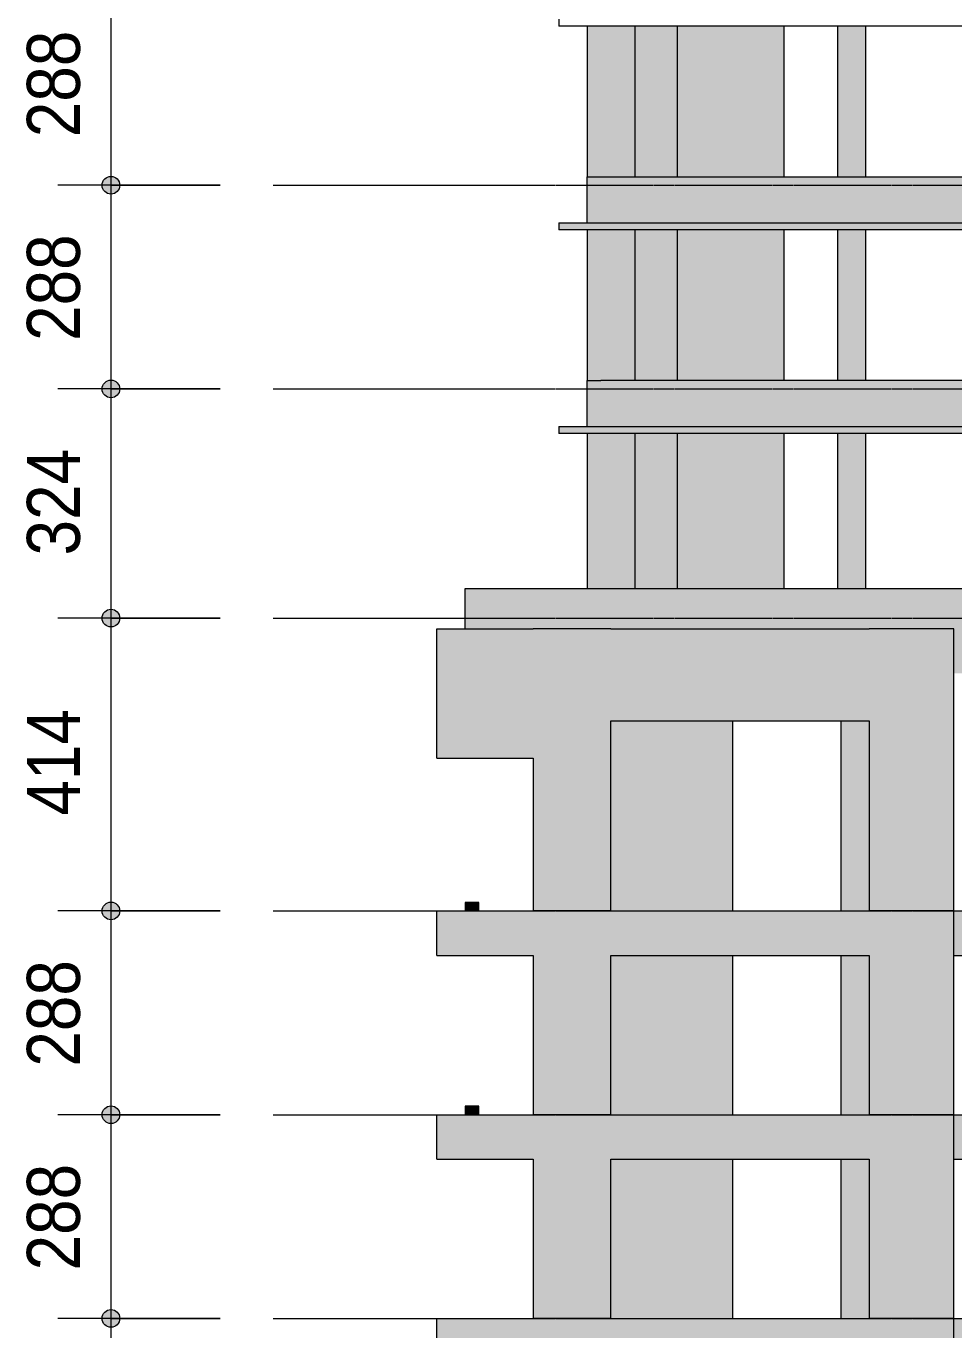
# Model space of a CAD drawing. Header units: centimetres. Extents: x -1095 to 23421, y -520 to 84300.
# Drawn here: x 12501 to 13813, y 75527 to 77370 of the extents above; entities that cross this region are included whole.
import ezdxf

# ---------------------------------------------------------------- set-up
doc = ezdxf.new("R2010")
doc.units = ezdxf.units.CM
doc.linetypes.add('Centro', pattern=[3.175, 0.635, -0.47625, 1.5875, -0.47625])
for name, color, linetype, lineweight in [('A-ANNO-DIMS', 7, 'Continuous', 9), ('A-ANNO-DIMS-500', 7, 'Continuous', 9), ('A-FLOR', 7, 'Continuous', 9), ('A-FLOR-LEVL', 7, 'Continuous', 9), ('S-BEAM', 7, 'Continuous', 9), ('S-COLS', 7, 'Continuous', 9)]:
    doc.layers.add(name, color=color, linetype=linetype, lineweight=lineweight)
doc.styles.add('Fira Sans_4', font='', dxfattribs={"width": 0.9, "height": 75})
doc.styles.get('Fira Sans_4').set_extended_font_data('Fira Sans')
doc.dimstyles.new('PED_R80_1_5mm_ACIMA_As_ESQ__R00_6', dxfattribs={"dimscale": 30.48, "dimtxt": 102.298456, "dimasz": 3.28084, "dimexe": 2.46063, "dimexo": 2.46063, "dimgap": 0.492126, "dimtad": 1, "dimdec": 1, "dimrnd": 0.5, "dimdsep": 46, "dimtxsty": 'Fira Sans_4', "dimblk1": 'DOTSMALL', "dimblk2": 'DOTSMALL', "dimsah": 1, "dimcen": 0.09, "dimdle": 4.92126, "dimazin": 0, "dimtfac": 1, "dimtdec": 4, "dimtix": 1, "dimtmove": 0, "dimatfit": 3, "dimfxl": 1, "dimtvp": 1, "dimtolj": 1, "dimtzin": 0, "dimarcsym": 2})

# ---------------------------------------------------------------- blocks, each defined once
blk = doc.blocks.new('DIMBLOCK354-CT501 - CORTE ESQ_ ATC')
at = {"layer": 'A-ANNO-DIMS-500', "true_color": 0x000032}
h = blk.add_hatch(color=178, dxfattribs=at)
edge = h.paths.add_edge_path(flags=0)
edge.add_arc((12621.2, 77433), 12.5, 0, 360)
h = blk.add_hatch(color=178, dxfattribs=at)
edge = h.paths.add_edge_path(flags=0)
edge.add_arc((12621.2, 77145), 12.5, 0, 360)
at = {"layer": 'A-ANNO-DIMS-500', "color": 178, "true_color": 0x000032}
for p, q in [((12775.5, 77433), (12546.2, 77433)), ((12621.2, 77433), (12621.2, 77145)), ((12621.2, 77433), (12775.5, 77433)), ((12775.5, 77145), (12546.2, 77145)), ((12621.2, 77145), (12775.5, 77145))]:
    blk.add_line(p, q, dxfattribs=at)
for centre in [(12621.2, 77433), (12621.2, 77145)]:
    blk.add_circle(centre, 12.5, dxfattribs=at)
at = {"layer": 'A-ANNO-DIMS-500', "color": 0, "insert": (12502.3, 77212.9), "char_height": 75, "width": 182.563, "attachment_point": 1, "rotation": 90, "line_spacing_factor": 1.049215, "style": 'Fira Sans_4'}
blk.add_mtext('288', dxfattribs=at)
blk = doc.blocks.new('_DotSmall')
at = {"color": 0, "linetype": 'ByBlock', "const_width": 0.5}
blk.add_lwpolyline([(-0.0625, 0, 1), (0.0625, 0, 1)], format="xyb", close=True, dxfattribs=at)
blk = doc.blocks.new('DIMBLOCK355-CT501 - CORTE ESQ_ ATC')
at = {"layer": 'A-ANNO-DIMS-500', "true_color": 0x000032}
h = blk.add_hatch(color=178, dxfattribs=at)
edge = h.paths.add_edge_path(flags=0)
edge.add_arc((12621.2, 77145), 12.5, 0, 360)
h = blk.add_hatch(color=178, dxfattribs=at)
edge = h.paths.add_edge_path(flags=0)
edge.add_arc((12621.2, 76857), 12.5, 0, 360)
at = {"layer": 'A-ANNO-DIMS-500', "color": 178, "true_color": 0x000032}
for p, q in [((12775.5, 77145), (12546.2, 77145)), ((12621.2, 77145), (12621.2, 76857)), ((12621.2, 77145), (12775.5, 77145)), ((12775.5, 76857), (12546.2, 76857)), ((12621.2, 76857), (12775.5, 76857))]:
    blk.add_line(p, q, dxfattribs=at)
for centre in [(12621.2, 77145), (12621.2, 76857)]:
    blk.add_circle(centre, 12.5, dxfattribs=at)
at = {"layer": 'A-ANNO-DIMS-500', "color": 0, "insert": (12502.3, 76924.9), "char_height": 75, "width": 182.563, "attachment_point": 1, "rotation": 90, "line_spacing_factor": 1.049215, "style": 'Fira Sans_4'}
blk.add_mtext('288', dxfattribs=at)
blk = doc.blocks.new('DIMBLOCK356-CT501 - CORTE ESQ_ ATC')
at = {"layer": 'A-ANNO-DIMS-500', "true_color": 0x000032}
h = blk.add_hatch(color=178, dxfattribs=at)
edge = h.paths.add_edge_path(flags=0)
edge.add_arc((12621.2, 76857), 12.5, 0, 360)
h = blk.add_hatch(color=178, dxfattribs=at)
edge = h.paths.add_edge_path(flags=0)
edge.add_arc((12621.2, 76533), 12.5, 0, 360)
at = {"layer": 'A-ANNO-DIMS-500', "color": 178, "true_color": 0x000032}
for p, q in [((12775.5, 76857), (12546.2, 76857)), ((12621.2, 76857), (12621.2, 76533)), ((12621.2, 76857), (12775.5, 76857)), ((12775.5, 76533), (12546.2, 76533)), ((12621.2, 76533), (12775.5, 76533))]:
    blk.add_line(p, q, dxfattribs=at)
for centre in [(12621.2, 76857), (12621.2, 76533)]:
    blk.add_circle(centre, 12.5, dxfattribs=at)
at = {"layer": 'A-ANNO-DIMS-500', "color": 0, "insert": (12502.3, 76621.6), "char_height": 75, "width": 176.268, "attachment_point": 1, "rotation": 90, "line_spacing_factor": 1.049215, "style": 'Fira Sans_4'}
blk.add_mtext('324', dxfattribs=at)
blk = doc.blocks.new('DIMBLOCK357-CT501 - CORTE ESQ_ ATC')
at = {"layer": 'A-ANNO-DIMS-500', "true_color": 0x000032}
h = blk.add_hatch(color=178, dxfattribs=at)
edge = h.paths.add_edge_path(flags=0)
edge.add_arc((12621.2, 76533), 12.5, 0, 360)
h = blk.add_hatch(color=178, dxfattribs=at)
edge = h.paths.add_edge_path(flags=0)
edge.add_arc((12621.2, 76119), 12.5, 0, 360)
at = {"layer": 'A-ANNO-DIMS-500', "color": 178, "true_color": 0x000032}
for p, q in [((12775.5, 76533), (12546.2, 76533)), ((12621.2, 76533), (12621.2, 76119)), ((12621.2, 76533), (12775.5, 76533)), ((12775.5, 76119), (12546.2, 76119)), ((12621.2, 76119), (12775.5, 76119))]:
    blk.add_line(p, q, dxfattribs=at)
for centre in [(12621.2, 76533), (12621.2, 76119)]:
    blk.add_circle(centre, 12.5, dxfattribs=at)
at = {"layer": 'A-ANNO-DIMS-500', "color": 0, "insert": (12502.3, 76253.9), "char_height": 75, "width": 173.12, "attachment_point": 1, "rotation": 90, "line_spacing_factor": 1.049215, "style": 'Fira Sans_4'}
blk.add_mtext('414', dxfattribs=at)
blk = doc.blocks.new('DIMBLOCK358-CT501 - CORTE ESQ_ ATC')
at = {"layer": 'A-ANNO-DIMS-500', "true_color": 0x000032}
h = blk.add_hatch(color=178, dxfattribs=at)
edge = h.paths.add_edge_path(flags=0)
edge.add_arc((12621.2, 76119), 12.5, 0, 360)
h = blk.add_hatch(color=178, dxfattribs=at)
edge = h.paths.add_edge_path(flags=0)
edge.add_arc((12621.2, 75831), 12.5, 0, 360)
at = {"layer": 'A-ANNO-DIMS-500', "color": 178, "true_color": 0x000032}
for p, q in [((12775.5, 76119), (12546.2, 76119)), ((12621.2, 76119), (12621.2, 75831)), ((12621.2, 76119), (12775.5, 76119)), ((12775.5, 75831), (12546.2, 75831)), ((12621.2, 75831), (12775.5, 75831))]:
    blk.add_line(p, q, dxfattribs=at)
for centre in [(12621.2, 76119), (12621.2, 75831)]:
    blk.add_circle(centre, 12.5, dxfattribs=at)
at = {"layer": 'A-ANNO-DIMS-500', "color": 0, "insert": (12502.3, 75898.9), "char_height": 75, "width": 182.563, "attachment_point": 1, "rotation": 90, "line_spacing_factor": 1.049215, "style": 'Fira Sans_4'}
blk.add_mtext('288', dxfattribs=at)
blk = doc.blocks.new('DIMBLOCK359-CT501 - CORTE ESQ_ ATC')
at = {"layer": 'A-ANNO-DIMS-500', "true_color": 0x000032}
h = blk.add_hatch(color=178, dxfattribs=at)
edge = h.paths.add_edge_path(flags=0)
edge.add_arc((12621.2, 75831), 12.5, 0, 360)
h = blk.add_hatch(color=178, dxfattribs=at)
edge = h.paths.add_edge_path(flags=0)
edge.add_arc((12621.2, 75543), 12.5, 0, 360)
at = {"layer": 'A-ANNO-DIMS-500', "color": 178, "true_color": 0x000032}
for p, q in [((12775.5, 75831), (12546.2, 75831)), ((12621.2, 75831), (12621.2, 75543)), ((12621.2, 75831), (12775.5, 75831)), ((12775.5, 75543), (12546.2, 75543)), ((12621.2, 75543), (12775.5, 75543))]:
    blk.add_line(p, q, dxfattribs=at)
for centre in [(12621.2, 75831), (12621.2, 75543)]:
    blk.add_circle(centre, 12.5, dxfattribs=at)
at = {"layer": 'A-ANNO-DIMS-500', "color": 0, "insert": (12502.3, 75610.9), "char_height": 75, "width": 182.563, "attachment_point": 1, "rotation": 90, "line_spacing_factor": 1.049215, "style": 'Fira Sans_4'}
blk.add_mtext('288', dxfattribs=at)
blk = doc.blocks.new('DIMBLOCK360-CT501 - CORTE ESQ_ ATC')
at = {"layer": 'A-ANNO-DIMS-500', "true_color": 0x000032}
h = blk.add_hatch(color=178, dxfattribs=at)
edge = h.paths.add_edge_path(flags=0)
edge.add_arc((12621.2, 75543), 12.5, 0, 360)
h = blk.add_hatch(color=178, dxfattribs=at)
edge = h.paths.add_edge_path(flags=0)
edge.add_arc((12621.2, 75255), 12.5, 0, 360)
at = {"layer": 'A-ANNO-DIMS-500', "color": 178, "true_color": 0x000032}
for p, q in [((12775.5, 75543), (12546.2, 75543)), ((12621.2, 75543), (12621.2, 75255)), ((12621.2, 75543), (12775.5, 75543)), ((12775.5, 75255), (12546.2, 75255)), ((12621.2, 75255), (12775.5, 75255))]:
    blk.add_line(p, q, dxfattribs=at)
for centre in [(12621.2, 75543), (12621.2, 75255)]:
    blk.add_circle(centre, 12.5, dxfattribs=at)
at = {"layer": 'A-ANNO-DIMS-500', "color": 0, "insert": (12502.3, 75322.9), "char_height": 75, "width": 182.563, "attachment_point": 1, "rotation": 90, "line_spacing_factor": 1.049215, "style": 'Fira Sans_4'}
blk.add_mtext('288', dxfattribs=at)

msp = doc.modelspace()

# ---------------------------------------------------------------- hatches: boundary and pattern name
at = {"layer": 'A-FLOR', "true_color": 0xc0c0c0}
for points in [[(13254.74, 77082), (14159.74, 77082), (14159.24, 77092), (13254.74, 77092)], [(13573.24, 76794), (14159.74, 76794), (14159.24, 76804), (13254.74, 76804), (13254.74, 76794), (13415.7, 76794)]]:
    msp.add_hatch(color=9, dxfattribs=at).paths.add_polyline_path(points, flags=0)
at = {"layer": 'S-BEAM', "true_color": 0xc0c0c0}
for points in [[(13294.74, 77092), (13313.74, 77092), (13313.74, 77157), (13294.74, 77157), (13294.74, 77116)], [(13984.74, 77092), (13984.74, 77157), (13313.74, 77157), (13313.74, 77092), (13980.27, 77092)], [(13313.74, 76804), (13313.74, 76869), (13294.74, 76869), (13294.74, 76804)], [(13141.24, 76518), (13141.24, 76575), (13122.24, 76575), (13122.24, 76518)], [(13967.24, 76455), (13967.24, 76518), (13986.24, 76518), (13986.24, 76575), (13141.24, 76575), (13141.24, 76518), (13813.24, 76518), (13813.24, 76455)], [(13218.24, 76335), (13218.24, 76518), (13082.24, 76518), (13082.24, 76335), (13160.46, 76335)], [(13603.89, 76388), (13693.24, 76388), (13693.24, 76518), (13328.24, 76518), (13328.24, 76388), (13573.24, 76388)], [(13122.24, 76119), (13141.24, 76119), (13141.24, 76131), (13122.24, 76131)], [(13082.24, 76056), (13218.24, 76056), (13218.24, 76119), (13082.24, 76119)], [(13603.89, 76056), (13693.24, 76056), (13693.24, 76119), (13328.24, 76119), (13328.24, 76056), (13500.74, 76056)], [(13967.24, 76056), (13967.24, 76119), (13813.24, 76119), (13813.24, 76056)], [(13122.24, 75831), (13141.24, 75831), (13141.24, 75843), (13122.24, 75843)], [(13218.24, 75768), (13218.24, 75831), (13082.24, 75831), (13082.24, 75768)], [(13693.24, 75768), (13693.24, 75831), (13328.24, 75831), (13328.24, 75768), (13653.24, 75768)], [(13967.24, 75768), (13967.24, 75831), (13813.24, 75831), (13813.24, 75768), (13858.04, 75768)], [(13082.24, 75480.01), (13218.24, 75480.01), (13218.24, 75543.01), (13082.24, 75543.01)], [(13653.24, 75480.01), (13693.24, 75480.01), (13693.24, 75543.01), (13328.24, 75543.01), (13328.24, 75480.01), (13603.89, 75480.01)], [(13967.24, 75480.01), (13967.24, 75543.01), (13813.24, 75543.01), (13813.24, 75480.01), (13858.04, 75480.01)]]:
    msp.add_hatch(color=9, dxfattribs=at).paths.add_polyline_path(points, flags=0)
h = msp.add_hatch(color=9, dxfattribs=at)
h.paths.add_polyline_path([(13321.6, 76804), (13984.74, 76804), (13984.74, 76869), (13313.74, 76869), (13313.74, 76804)], flags=0)
h.paths.add_polyline_path([(13950.65, 76821), (13919.65, 76821), (13919.65, 76842), (13950.65, 76842), (13950.65, 76821.87)], flags=0)
at = {"layer": 'S-COLS', "true_color": 0xc0c0c0}
h = msp.add_hatch(color=9, dxfattribs=at)
h.paths.add_polyline_path([(13294.74, 77157), (13362.25, 77157), (13362.24, 77370), (13294.74, 77370), (13294.74, 77302.37)], flags=0)
h.paths.add_polyline_path([(13573.24, 77157), (13573.24, 77370), (13422.24, 77370), (13422.24, 77157), (13558.39, 77157)], flags=0)
for points in [[(13362.25, 77157), (13392.24, 77157), (13392.24, 77370), (13362.34, 77370), (13362.31, 77302.37)], [(13413.18, 77157), (13422.24, 77157), (13421.66, 77370), (13392.24, 77370), (13392.24, 77157), (13408.91, 77157)], [(13648.74, 77157), (13688.74, 77157), (13688.74, 77370), (13648.74, 77370)], [(13362.25, 76869), (13392.24, 76869), (13392.24, 77082), (13362.34, 77082), (13362.27, 76935.14)], [(13413.18, 76869), (13422.24, 76869), (13421.66, 77082), (13392.24, 77082), (13392.24, 76869), (13408.91, 76869)], [(13651.7, 76869), (13688.74, 76869), (13688.74, 77082), (13648.74, 77082), (13648.74, 76869)], [(13362.24, 76575), (13392.24, 76575), (13392.24, 76794), (13362.24, 76794), (13362.24, 76727.11)], [(13413.45, 76575), (13422.24, 76575), (13421.66, 76794), (13392.24, 76794), (13392.24, 76575), (13412.69, 76575)], [(13648.74, 76575), (13688.74, 76575), (13688.74, 76794), (13648.74, 76794), (13648.74, 76751.52)], [(13218.24, 76119), (13328.24, 76119), (13328.24, 76518), (13218.24, 76518), (13218.24, 76335)], [(13813.24, 76119), (13813.24, 76518), (13693.24, 76518), (13693.24, 76119)], [(13500.74, 76119), (13500.74, 76388), (13328.24, 76388), (13328.24, 76119)], [(13659.64, 76119), (13693.24, 76119), (13693.24, 76388), (13653.24, 76388), (13653.24, 76119)], [(13328.24, 75831), (13328.24, 76119), (13218.24, 76119), (13218.24, 75831), (13227.51, 75831)], [(13813.24, 75831), (13813.24, 76119), (13693.24, 76119), (13693.24, 75831)], [(13500.74, 75831), (13500.74, 76056), (13328.24, 76056), (13328.24, 75831)], [(13693.24, 75831), (13693.24, 76056), (13653.24, 76056), (13653.24, 75831)], [(13328.24, 75543.01), (13328.24, 75831), (13218.24, 75831), (13218.24, 75543.01), (13227.51, 75543.01)], [(13693.24, 75543.01), (13813.24, 75543.01), (13813.24, 75831), (13693.24, 75831), (13693.24, 75649.83)], [(13500.74, 75543.01), (13500.74, 75768), (13328.24, 75768), (13328.24, 75543.01)], [(13693.24, 75543.01), (13693.24, 75768), (13653.24, 75768), (13653.24, 75543.01)], [(13227.51, 75255.01), (13328.24, 75255.01), (13328.24, 75543.01), (13218.24, 75543.01), (13218.24, 75255.01)], [(13693.24, 75255.01), (13813.24, 75255.01), (13813.24, 75543.01), (13693.24, 75543.01), (13693.24, 75282.6)]]:
    msp.add_hatch(color=9, dxfattribs=at).paths.add_polyline_path(points, flags=0)
h = msp.add_hatch(color=9, dxfattribs=at)
h.paths.add_polyline_path([(13362.24, 76869), (13362.25, 76869), (13362.24, 77082), (13294.74, 77082), (13294.74, 76869), (13321.6, 76869)], flags=0)
h.paths.add_polyline_path([(13573.24, 76869), (13573.24, 77082), (13422.24, 77082), (13422.24, 76869), (13558.39, 76869)], flags=0)
h = msp.add_hatch(color=9, dxfattribs=at)
h.paths.add_polyline_path([(13294.74, 76575), (13362.24, 76575), (13362.24, 76794), (13294.74, 76794), (13294.74, 76751.52)], flags=0)
h.paths.add_polyline_path([(13500.74, 76575), (13573.24, 76575), (13573.24, 76794), (13422.24, 76794), (13422.24, 76575)], flags=0)

# ---------------------------------------------------------------- linework, layer by layer
at = {"layer": 'A-FLOR'}
for p, q in [((13254.74, 77380), (13254.74, 77370)), ((14159.74, 77370), (13254.74, 77370)), ((13254.74, 77092), (14159.74, 77092)), ((13254.74, 77092), (13254.74, 77082)), ((14159.74, 77082), (13254.74, 77082)), ((13254.74, 76804), (14159.74, 76804)), ((13254.74, 76804), (13254.74, 76794)), ((14159.74, 76794), (13254.74, 76794))]:
    msp.add_line(p, q, dxfattribs=at)
at = {"layer": 'A-FLOR-LEVL', "linetype": 'Centro'}
for p, q in [((12850.49, 77145), (16649.08, 77145)), ((12850.49, 76857), (16649.08, 76857)), ((12850.49, 76533), (16649.08, 76533)), ((12850.49, 76119), (16649.08, 76119)), ((12850.49, 75831), (16649.08, 75831)), ((12850.49, 75543.01), (16649.08, 75543.01))]:
    msp.add_line(p, q, dxfattribs=at)
at = {"layer": 'S-BEAM'}
for p, q in [((13294.74, 77157), (13313.74, 77157)), ((13294.74, 77092), (13294.74, 77157)), ((13313.74, 77157), (13984.74, 77157)), ((13294.74, 76869), (13313.74, 76869)), ((13294.74, 76804), (13294.74, 76869)), ((13984.74, 76869), (13313.74, 76869)), ((13122.24, 76575), (13141.24, 76575)), ((13122.24, 76518), (13122.24, 76575)), ((13141.24, 76575), (13986.24, 76575)), ((13082.24, 76335), (13082.24, 76518)), ((13082.24, 76518), (13218.24, 76518)), ((13328.24, 76518), (13693.24, 76518)), ((13328.24, 76388), (13693.24, 76388)), ((13082.24, 76335), (13218.24, 76335)), ((13141.24, 76131), (13122.24, 76131)), ((13122.24, 76131), (13122.24, 76119)), ((13141.24, 76119), (13141.24, 76131)), ((13082.24, 76056), (13082.24, 76119)), ((13082.24, 76119), (13218.24, 76119)), ((13328.24, 76119), (13693.24, 76119)), ((13813.24, 76119), (13967.24, 76119)), ((13082.24, 76056), (13218.24, 76056)), ((13328.24, 76056), (13693.24, 76056)), ((13813.24, 76056), (13967.24, 76056)), ((13141.24, 75843), (13122.24, 75843)), ((13122.24, 75843), (13122.24, 75831)), ((13141.24, 75831), (13141.24, 75843)), ((13082.24, 75768), (13082.24, 75831)), ((13082.24, 75831), (13218.24, 75831)), ((13328.24, 75831), (13693.24, 75831)), ((13813.24, 75831), (13967.24, 75831)), ((13082.24, 75768), (13218.24, 75768)), ((13328.24, 75768), (13693.24, 75768)), ((13813.24, 75768), (13967.24, 75768)), ((13082.24, 75480.01), (13082.24, 75543.01)), ((13082.24, 75543.01), (13218.24, 75543.01)), ((13328.24, 75543.01), (13693.24, 75543.01)), ((13813.24, 75543.01), (13967.24, 75543.01))]:
    msp.add_line(p, q, dxfattribs=at)
at = {"layer": 'S-COLS'}
for p, q in [((13294.74, 77370), (13294.74, 77157)), ((13362.24, 77370), (13362.24, 77157)), ((13422.24, 77157), (13422.24, 77370)), ((13573.24, 77157), (13573.24, 77370)), ((13648.74, 77370), (13648.74, 77157)), ((13688.74, 77157), (13688.74, 77370)), ((13294.74, 77082), (13294.74, 76869)), ((13362.24, 77082), (13362.24, 76869)), ((13422.24, 76869), (13422.24, 77082)), ((13573.24, 76869), (13573.24, 77082)), ((13648.74, 77082), (13648.74, 76869)), ((13688.74, 76869), (13688.74, 77082)), ((13294.74, 76794), (13294.74, 76575)), ((13362.24, 76794), (13362.24, 76575)), ((13422.24, 76575), (13422.24, 76794)), ((13573.24, 76575), (13573.24, 76794)), ((13648.74, 76794), (13648.74, 76575)), ((13688.74, 76575), (13688.74, 76794)), ((13328.24, 76518), (13218.24, 76518)), ((13813.24, 76518), (13693.24, 76518)), ((13813.24, 76119), (13813.24, 76518)), ((13328.24, 76119), (13328.24, 76388)), ((13500.74, 76119), (13500.74, 76388)), ((13653.24, 76388), (13653.24, 76119)), ((13693.24, 76388), (13693.24, 76119)), ((13218.24, 76335), (13218.24, 76119)), ((13328.24, 76119), (13218.24, 76119)), ((13328.24, 76119), (13218.24, 76119)), ((13813.24, 76119), (13693.24, 76119)), ((13813.24, 76119), (13693.24, 76119)), ((13813.24, 75831), (13813.24, 76119)), ((13218.24, 76056), (13218.24, 75831)), ((13328.24, 75831), (13328.24, 76056)), ((13500.74, 75831), (13500.74, 76056)), ((13653.24, 76056), (13653.24, 75831)), ((13693.24, 76056), (13693.24, 75831)), ((13328.24, 75831), (13218.24, 75831)), ((13328.24, 75831), (13218.24, 75831)), ((13813.24, 75831), (13693.24, 75831)), ((13813.24, 75831), (13693.24, 75831)), ((13813.24, 75543.01), (13813.24, 75831)), ((13218.24, 75768), (13218.24, 75543.01)), ((13328.24, 75543.01), (13328.24, 75768)), ((13500.74, 75543.01), (13500.74, 75768)), ((13653.24, 75768), (13653.24, 75543.01)), ((13693.24, 75768), (13693.24, 75543.01)), ((13328.24, 75543.01), (13218.24, 75543.01)), ((13328.24, 75543.01), (13218.24, 75543.01)), ((13813.24, 75543.01), (13693.24, 75543.01)), ((13813.24, 75543.01), (13693.24, 75543.01)), ((13813.24, 75255.01), (13813.24, 75543.01))]:
    msp.add_line(p, q, dxfattribs=at)

# ---------------------------------------------------------------- dimensions: what is measured, and where the dimension line sits
at = {"layer": 'A-ANNO-DIMS', "color": 178, "true_color": 0x000032}
for base, p1, p2, override, picture, middle in [((12621.15, 77145), (12850.49, 77433), (12850.49, 77145), {"dimpost": '<>', "dimfxl": 288}, 'DIMBLOCK354-CT501 - CORTE ESQ_ ATC', (12568, 77289)), ((12621.15, 76857), (12850.49, 77145), (12850.49, 76857), {"dimpost": '<>', "dimfxl": 288}, 'DIMBLOCK355-CT501 - CORTE ESQ_ ATC', (12568, 77001)), ((12621.15, 76533), (12850.49, 76857), (12850.49, 76533), {"dimpost": '<>', "dimfxl": 323.998}, 'DIMBLOCK356-CT501 - CORTE ESQ_ ATC', (12568, 76695)), ((12621.15, 76119), (12850.49, 76533), (12850.49, 76119), {"dimpost": '<>', "dimfxl": 414.002}, 'DIMBLOCK357-CT501 - CORTE ESQ_ ATC', (12568.65, 76326)), ((12621.15, 75831), (12850.49, 76119), (12850.49, 75831), {"dimpost": '<>', "dimfxl": 288}, 'DIMBLOCK358-CT501 - CORTE ESQ_ ATC', (12568, 75975)), ((12621.15, 75543.01), (12850.49, 75831), (12850.49, 75543.01), {"dimpost": '<>', "dimfxl": 287.995}, 'DIMBLOCK359-CT501 - CORTE ESQ_ ATC', (12568, 75687)), ((12621.15, 75255.01), (12850.49, 75543.01), (12850.49, 75255.01), {"dimpost": '<>', "dimfxl": 288}, 'DIMBLOCK360-CT501 - CORTE ESQ_ ATC', (12568, 75399.01))]:
    dim = msp.add_linear_dim(base=base, p1=p1, p2=p2, angle=90, dimstyle='PED_R80_1_5mm_ACIMA_As_ESQ__R00_6', override=override, dxfattribs=at)
    dim.commit()
    dim.dimension.update_dxf_attribs({"geometry": picture, "text_midpoint": middle})

doc.saveas('drawing.dxf')
